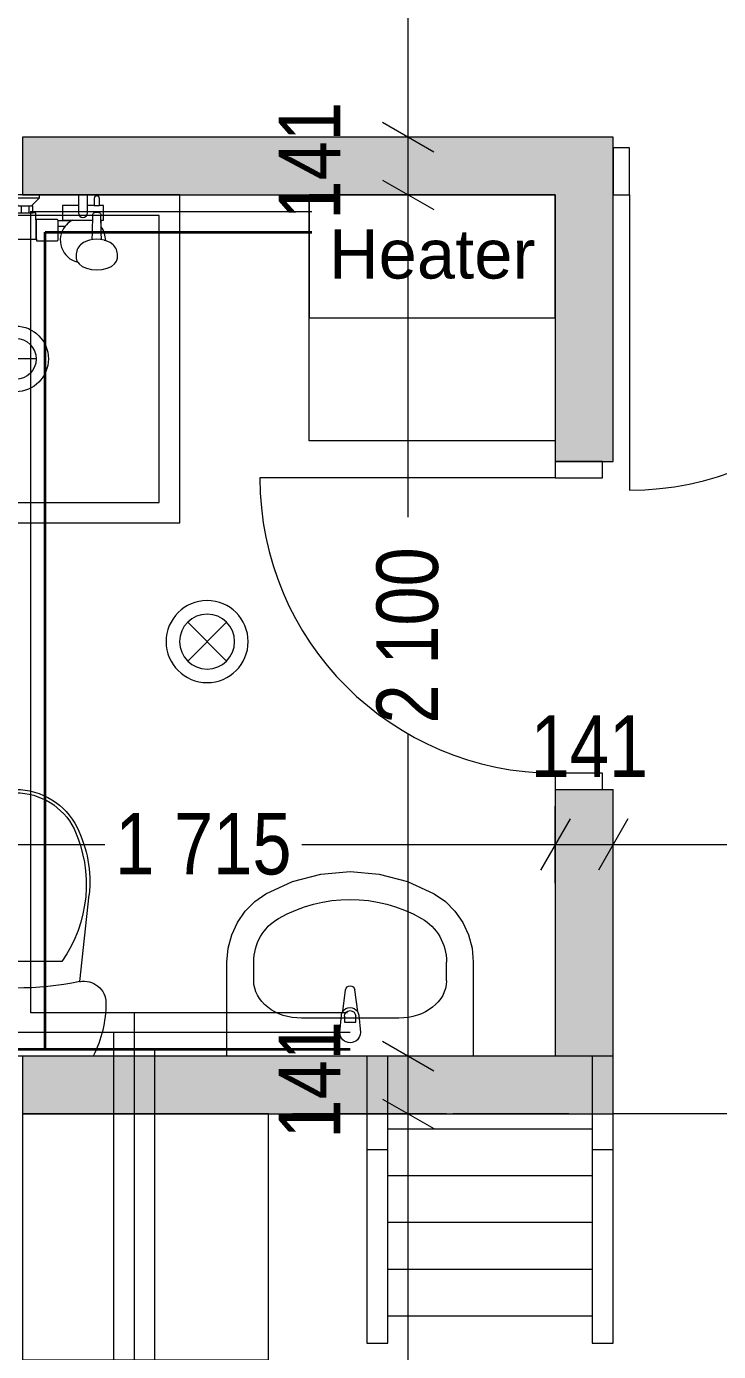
# Model space of a CAD drawing. Header units: millimetres. Extents: x -442635 to -376640, y 37807 to 67667.
# Drawn here: x -388551 to -386865, y 60332 to 63563 of the extents above; entities that cross this region are included whole.
import ezdxf
from ezdxf.enums import TextEntityAlignment as Align

# ---------------------------------------------------------------- set-up
doc = ezdxf.new("R2010")
doc.units = ezdxf.units.MM
doc.header["$MEASUREMENT"] = 0
doc.linetypes.add('Hidden Line', pattern=[391.222223, 282.222223, -109])
for name, color, linetype in [('1.VÄLISSEINAD', 7, 'Continuous'), ('ARCHICAD Doors', 7, 'Continuous'), ('Dimensioning - General', 7, 'Continuous'), ('Interior - Furniture', 7, 'Continuous')]:
    doc.layers.add(name, color=color, linetype=linetype)
for name, color, linetype, lineweight in [('1.VÄLISSEINAD_Pen_No__19', 255, 'Continuous', 0), ('2D Drafting - General_Pen_No__1', 7, 'Continuous', 13), ('2D Drafting - General_Pen_No__6', 5, 'Continuous', 35), ('ARCHICAD Doors_Pen_No__19', 255, 'Continuous', 0), ('Dimensioning - General_Pen_No__1', 7, 'Continuous', 13), ('Interior - Furniture _Pen_No__101', 252, 'Continuous', 13), ('Interior - Furniture _Pen_No__2', 8, 'Continuous', 15)]:
    doc.layers.add(name, color=color, linetype=linetype, lineweight=lineweight)
for name, color, linetype, lineweight, true_color in [('1.VÄLISSEINAD_Pen_No__61', 7, 'Continuous', 20, 0x6a6a6a), ('2D Drafting - General_Pen_No__4', 7, 'Continuous', 20, 0x029e21), ('2D Drafting - General_Pen_No__66', 7, 'Continuous', 20, 0x5555ff), ('2D Drafting - General_Pen_No__68', 7, 'Continuous', 20, 0xfd4435), ('ARCHICAD Doors_Pen_No__23', 7, 'Continuous', 20, 0xff6600), ('ARCHICAD Doors_Pen_No__3', 7, 'Continuous', 18, 0xff6600), ('Interior - Furniture _Pen_No__81', 7, 'Continuous', 20, 0x6a6a6a), ('Interior - Furniture _Pen_No__86', 7, 'Continuous', 20, 0x5555ff)]:
    doc.layers.add(name, color=color, linetype=linetype, lineweight=lineweight, true_color=true_color)
doc.styles.add('GENERATED_STYLE_1', font='techl___.ttf')
doc.styles.add('GENERATED_STYLE_2', font='arial.ttf')
doc.dimstyles.new('GENERATED_STYLE__1', dxfattribs={"dimtxt": 150, "dimasz": 95, "dimexe": 0.18, "dimexo": 0.0625, "dimgap": 0.09, "dimtad": 0, "dimdec": 0, "dimzin": 0, "dimdsep": 46, "dimtxsty": 'GENERATED_STYLE_1', "dimblk": 'ARROWHEAD_2', "dimblk1": 'ARROWHEAD_2', "dimblk2": 'ARROWHEAD_2', "dimcen": 0.09, "dimse1": 1, "dimse2": 1, "dimclrd": 7, "dimclre": 7, "dimclrt": 7, "dimadec": 0, "dimazin": 0, "dimtfac": 1, "dimtdec": 4, "dimtmove": 0, "dimatfit": 3, "dimfxl": 1, "dimtolj": 1, "dimtzin": 0, "dimarcsym": 0})
doc.dimstyles.new('GENERATED_STYLE__2', dxfattribs={"dimtxt": 150, "dimasz": 95, "dimexe": 0.18, "dimexo": 0.0625, "dimgap": 0.09, "dimtad": 0, "dimtih": 1, "dimtoh": 1, "dimdec": 0, "dimzin": 0, "dimdsep": 46, "dimtxsty": 'GENERATED_STYLE_1', "dimblk": 'ARROWHEAD_2', "dimblk1": 'ARROWHEAD_2', "dimblk2": 'ARROWHEAD_2', "dimcen": 0.09, "dimse1": 1, "dimse2": 1, "dimclrd": 7, "dimclre": 7, "dimclrt": 7, "dimadec": 0, "dimazin": 0, "dimtfac": 1, "dimtdec": 4, "dimtmove": 0, "dimatfit": 3, "dimfxl": 1, "dimtolj": 1, "dimtzin": 0, "dimarcsym": 0})

# ---------------------------------------------------------------- blocks, each defined once
blk = doc.blocks.new('Ship Ladder 21')
at = {"layer": 'Interior - Furniture _Pen_No__81', "color": 251, "linetype": 'Continuous', "lineweight": 20, "true_color": 0x6a6a6a}
for p, q in [((471.4, 300), (0, 300)), ((0, 300), (0, 249.2)), ((471.4, 249.2), (471.4, 300)), ((700, 300), (471.4, 300)), ((700, 249.2), (700, 300)), ((0, 249.2), (471.4, 249.2)), ((66.7, 249.2), (66.7, -249.2)), ((180.6, 249.2), (180.6, -249.2)), ((294.5, 249.2), (294.5, -249.2)), ((408.3, 249.2), (408.3, -249.2)), ((471.4, 249.2), (700, 249.2)), ((522.2, 249.2), (522.2, -249.2)), ((700, -249.2), (700, 249.2)), ((0, -249.2), (0, -300)), ((471.4, -249.2), (0, -249.2)), ((471.4, -300), (471.4, -249.2)), ((700, -249.2), (471.4, -249.2)), ((700, -300), (700, -249.2)), ((0, -300), (471.4, -300)), ((471.4, -300), (700, -300))]:
    blk.add_line(p, q, dxfattribs=at)
blk = doc.blocks.new('Shower Tray 21')
at = {"layer": 'Interior - Furniture _Pen_No__101', "color": 252, "linetype": 'Continuous', "lineweight": 13}
for p, q in [((800, 800), (0, 800)), ((0, 800), (0, 0)), ((800, 0), (800, 800)), ((750, 750), (50, 750)), ((50, 750), (50, 50)), ((750, 50), (750, 750)), ((400, 350), (400, 450)), ((450, 400), (350, 400)), ((50, 50), (750, 50)), ((0, 0), (800, 0))]:
    blk.add_line(p, q, dxfattribs=at)
for radius in [80, 50]:
    blk.add_circle((400, 400), radius, dxfattribs=at)
blk = doc.blocks.new('Refrigerator 21')
at = {"layer": 'Interior - Furniture _Pen_No__101', "color": 252, "linetype": 'Continuous', "lineweight": 13}
for p, q in [((600, 600), (0, 600)), ((0, 600), (0, 0)), ((600, 0), (600, 600)), ((0, 0), (600, 0))]:
    blk.add_line(p, q, dxfattribs=at)
blk = doc.blocks.new('Push Button with Indicator Lamp 21')
at = {"layer": 'Interior - Furniture _Pen_No__2', "color": 8, "linetype": 'Continuous', "lineweight": 15}
for p, q in [((-47.4, -47.4), (47.4, 47.4)), ((47.4, -47.4), (-47.4, 47.4))]:
    blk.add_line(p, q, dxfattribs=at)
for radius in [100, 67]:
    blk.add_circle((0, 0), radius, dxfattribs=at)
blk = doc.blocks.new('Washer 21')
at = {"layer": 'Interior - Furniture _Pen_No__101', "color": 252, "linetype": 'Continuous', "lineweight": 13}
for p, q in [((-300, 0), (-300, -300)), ((300, 0), (-300, 0)), ((300, -300), (300, 0)), ((-300, -300), (300, -300))]:
    blk.add_line(p, q, dxfattribs=at)
at = {"layer": 'Interior - Furniture _Pen_No__86', "color": 173, "lineweight": 20, "true_color": 0x5555ff, "style": 'GENERATED_STYLE_2'}
blk.add_attdef('stDisplayText', text='', height=120, rotation=180, dxfattribs=at).set_placement((0, -144.1), align=Align.MIDDLE_CENTER)
blk = doc.blocks.new('Door 21')
at = {"layer": 'ARCHICAD Doors_Pen_No__19', "color": 255, "linetype": 'Continuous', "lineweight": 0}
for p, q in [((-400, 0), (-400, -115)), ((-400, 0), (-400, -115)), ((400, 0), (400, -115)), ((400, 0), (400, -115)), ((-400, -115), (-400, -141)), ((400, -115), (400, -141))]:
    blk.add_line(p, q, dxfattribs=at)
at = {"layer": 'ARCHICAD Doors_Pen_No__23', "color": 30, "linetype": 'Continuous', "lineweight": 20, "true_color": 0xff6600}
for p, q in [((-360, 0), (-400, 0)), ((-400, 0), (-400, -115)), ((-360, -115), (-360, 0)), ((400, 0), (360, 0)), ((360, 0), (360, -115)), ((400, -115), (400, 0)), ((-400, -115), (-360, -115)), ((360, -115), (400, -115))]:
    blk.add_line(p, q, dxfattribs=at)
at = {"layer": 'ARCHICAD Doors_Pen_No__3', "color": 30, "linetype": 'Continuous', "lineweight": 18, "true_color": 0xff6600}
blk.add_line((360, 0), (360, 720), dxfattribs=at)
blk.add_arc((360, 0), 720, 90, 180, dxfattribs=at)
blk = doc.blocks.new('Wall_49', base_point=(-385337.2, 63152.4))
at = {"layer": '1.VÄLISSEINAD_Pen_No__61', "linetype": 'Continuous', "lineweight": 20, "true_color": 0x6a6a6a}
for points in [[(-388561.2, 63293.4), (-388561.2, 63152.4), (-387121.7, 63152.4), (-387121.7, 63293.4)], [(-386321.7, 63293.4), (-386321.7, 63152.4), (-385482.2, 63152.4), (-385482.2, 63293.4)]]:
    blk.add_hatch(color=251, dxfattribs=at).paths.add_polyline_path(points)
at = {"layer": '1.VÄLISSEINAD_Pen_No__19', "color": 255, "linetype": 'Continuous', "lineweight": 0}
for p, q in [((-387121.7, 63267.4), (-387121.7, 63293.4)), ((-387121.7, 63152.4), (-387121.7, 63267.4)), ((-386321.7, 63267.4), (-386321.7, 63293.4)), ((-386321.7, 63152.4), (-386321.7, 63267.4))]:
    blk.add_line(p, q, dxfattribs=at)
at = {"layer": '1.VÄLISSEINAD_Pen_No__19', "color": 255, "linetype": 'Continuous', "lineweight": 0, "flags": 128}
for points in [[(-387121.7, 63293.4), (-388561.2, 63293.4)], [(-388561.2, 63293.4), (-388561.2, 63152.4)], [(-385482.2, 63293.4), (-386321.7, 63293.4)], [(-388561.2, 63152.4), (-387262.7, 63152.4)], [(-386321.7, 63152.4), (-385482.2, 63152.4)]]:
    blk.add_lwpolyline(points, dxfattribs=at)
at = {"layer": 'ARCHICAD Doors', "color": 21, "linetype": 'Continuous', "lineweight": 18, "true_color": 0xff9955, "zscale": 1000, "rotation": 180}
blk.add_blockref('Door 21', (-386721.7, 63152.4), dxfattribs=at)
blk = doc.blocks.new('Wall_50', base_point=(-387121.7, 60911.4))
at = {"layer": '1.VÄLISSEINAD_Pen_No__61', "linetype": 'Continuous', "lineweight": 20, "true_color": 0x6a6a6a}
blk.add_hatch(color=251, dxfattribs=at).paths.add_polyline_path([(-387262.7, 61052.4), (-388561.2, 61052.4), (-388561.2, 60911.4), (-387121.7, 60911.4)])
at = {"layer": '1.VÄLISSEINAD_Pen_No__19', "color": 255, "linetype": 'Continuous', "lineweight": 0, "flags": 128}
for points in [[(-387262.7, 61052.4), (-388561.2, 61052.4)], [(-388561.2, 61052.4), (-388561.2, 60911.4)], [(-388561.2, 60911.4), (-387121.7, 60911.4)]]:
    blk.add_lwpolyline(points, dxfattribs=at)
blk = doc.blocks.new('Wall_51', base_point=(-387121.7, 63152.4))
at = {"layer": '1.VÄLISSEINAD_Pen_No__61', "linetype": 'Continuous', "lineweight": 20, "true_color": 0x6a6a6a}
for points in [[(-387262.7, 63152.4), (-387262.7, 62502.4), (-387121.7, 62502.4), (-387121.7, 63152.4)], [(-387262.7, 61052.4), (-387121.7, 60911.4), (-387121.7, 61702.4), (-387262.7, 61702.4)]]:
    blk.add_hatch(color=251, dxfattribs=at).paths.add_polyline_path(points)
at = {"layer": '1.VÄLISSEINAD_Pen_No__19', "color": 255, "linetype": 'Continuous', "lineweight": 0}
for p, q in [((-387262.7, 62502.4), (-387147.7, 62502.4)), ((-387147.7, 62502.4), (-387121.7, 62502.4)), ((-387262.7, 61702.4), (-387147.7, 61702.4)), ((-387147.7, 61702.4), (-387121.7, 61702.4))]:
    blk.add_line(p, q, dxfattribs=at)
at = {"layer": '1.VÄLISSEINAD_Pen_No__19', "color": 255, "linetype": 'Continuous', "lineweight": 0, "flags": 128}
for points in [[(-387262.7, 63152.4), (-387262.7, 62502.4)], [(-387121.7, 62502.4), (-387121.7, 63152.4)], [(-387262.7, 61702.4), (-387262.7, 61052.4)], [(-387121.7, 60911.4), (-387121.7, 61702.4)]]:
    blk.add_lwpolyline(points, dxfattribs=at)
at = {"layer": 'ARCHICAD Doors', "color": 21, "linetype": 'Continuous', "lineweight": 18, "true_color": 0xff9955, "zscale": 1000, "rotation": 90}
blk.add_blockref('Door 21', (-387262.7, 62102.4), dxfattribs=at)
blk = doc.blocks.new('WC LT 15')
at = {"layer": 'Interior - Furniture _Pen_No__101', "color": 252, "linetype": 'Continuous', "lineweight": 13}
for p, q in [((408.9, 650), (31.1, 650)), ((63.7, 468.6), (41, 257)), ((376.3, 468.6), (399, 257)), ((332.5, 419.3), (107.5, 419.3))]:
    blk.add_line(p, q, dxfattribs=at)
for centre, major_axis, start_param, end_param in [((287.3, 520.5), (287.3, 0), 2.672126, 3.141601), ((152.7, 520.5), (287.3, 0), 6.283177, 6.752652), ((53.1, 520.5), (53.1, 0), 3.141628, 4.912784), ((386.9, 520.5), (53.1, 0), 4.511994, 6.28315), ((220, -297.8), (785, 0), 1.370375, 1.771221), ((375.9, 231.7), (327.9, 0), 2.52997, 3.570063), ((64.1, 231.7), (327.9, 0), 5.854715, 6.894808), ((339.1, 225.1), (299.9, 0), 3.034838, 3.601943), ((100.9, 225.1), (299.9, 0), 5.822835, 6.38994), ((220, 166.3), (166.9, 0), 3.601916, 5.822859), ((220, 166.3), (158.9, 0), 3.60199, 5.822808)]:
    blk.add_ellipse(centre, major_axis=major_axis, ratio=0.9963, start_param=start_param, end_param=end_param, dxfattribs=at)
blk = doc.blocks.new('Basin 21')
at = {"layer": 'Interior - Furniture _Pen_No__101', "color": 252, "linetype": 'Continuous', "lineweight": 13}
for p, q in [((-300, 0), (-300, -229.1)), ((300, 0), (-300, 0)), ((300, -229.1), (300, 0)), ((-25, -57.3), (-21, -99.3)), ((21, -99.3), (25, -57.3)), ((118.8, -92.3), (-118.8, -92.3)), ((-13.6, -97.1), (-13.6, -82.2)), ((-13.6, -82.2), (13.6, -82.2)), ((13.6, -82.2), (13.6, -97.1)), ((-17.7, -108.8), (-11.1, -161.7)), ((11.1, -161.7), (17.7, -108.8)), ((-234.8, -183.3), (-234.8, -229.1)), ((234.8, -183.3), (234.8, -229.1)), ((-300, -229.1), (-297.1, -262.8)), ((297.1, -262.8), (300, -229.1)), ((-297.1, -262.8), (-288.5, -295.5)), ((288.5, -295.5), (297.1, -262.8)), ((-288.5, -295.5), (-274.5, -326)), ((274.5, -326), (288.5, -295.5)), ((-274.5, -326), (-255.5, -353.4)), ((-255.5, -353.4), (-232.2, -376.9)), ((232.2, -376.9), (255.5, -353.4)), ((255.5, -353.4), (274.5, -326)), ((-232.2, -376.9), (-205.2, -395.6)), ((205.2, -395.6), (232.2, -376.9)), ((-205.2, -395.6), (-140, -425.5)), ((140, -425.5), (205.2, -395.6)), ((-140, -425.5), (-71, -443.8)), ((-71, -443.8), (0, -450)), ((0, -450), (71, -443.8)), ((71, -443.8), (140, -425.5))]:
    blk.add_line(p, q, dxfattribs=at)
for centre, radius, start, end in [((0, -57.3), 25, 0, 180), ((0, -97.4), 21.1, 185.1696, 212.771), ((0, -97.4), 21.1, 212.771, 327.229), ((0, -97.1), 13.6, 180, 0), ((0, -97.4), 21.1, 327.229, 354.8304), ((0, -160.3), 11.2, 187.1389, 352.8611)]:
    blk.add_arc(centre, radius, start, end, dxfattribs=at)
for centre, major_axis, ratio, start_param, end_param in [((-118.7, -183.3), (116.1, 0), 0.783646, 1.570796, 3.141593), ((118.7, -183.3), (116.1, 0), 0.783646, 0, 1.570796), ((-118.9, -229.1), (0, 121.2), 0.956522, 1.570796, 2.644618), ((118.9, -229.1), (0, 121.2), 0.956522, 3.638567, 4.712389), ((0, 0), (0, 381.8), 0.956522, 2.644618, 3.638567)]:
    blk.add_ellipse(centre, major_axis=major_axis, ratio=ratio, start_param=start_param, end_param=end_param, dxfattribs=at)
blk = doc.blocks.new('Shower Kit 21')
at = {"layer": 'Interior - Furniture _Pen_No__101', "color": 252, "linetype": 'Continuous', "lineweight": 13}
for p, q in [((-40, 0), (-110, 0)), ((-110, 0), (-110, -7)), ((-40, -7), (-40, 0)), ((110, 0), (40, 0)), ((40, 0), (40, -7)), ((110, -7), (110, 0)), ((-110, -7), (-91, -27)), ((-110, -7), (-40, -7)), ((-91, -27), (-94, -27)), ((-94, -27), (-94, -44)), ((-91, -27), (-59, -27)), ((-84.5, -27), (-84.5, -44)), ((-65.5, -27), (-65.5, -44)), ((-59, -27), (-40, -7)), ((-56, -27), (-59, -27)), ((-56, -44), (-56, -27)), ((40, -7), (59, -27)), ((40, -7), (110, -7)), ((59, -27), (56, -27)), ((56, -27), (56, -44)), ((59, -27), (91, -27)), ((65.5, -27), (65.5, -44)), ((84.5, -27), (84.5, -44)), ((91, -27), (110, -7)), ((94, -27), (91, -27)), ((94, -44), (94, -27)), ((205, -26), (166, -26)), ((166, -26), (166, -62)), ((227, 0), (205, 0)), ((205, 0), (205, -26)), ((205, -26), (205, -44)), ((227, -26), (227, 0)), ((243.5, -26), (227, -26)), ((227, -44), (227, -26)), ((227, -44), (227, -26)), ((243.5, -9), (243.5, -26)), ((243.5, -26), (256.5, -26)), ((256.5, -26), (256.5, -9)), ((266, -26), (256.5, -26)), ((266, -62), (266, -26)), ((-156, -63.1), (-156, -108.9)), ((-103, -60.1), (-153, -60.1)), ((-103, -61), (-103, -60.1)), ((-101, -61), (-103, -61)), ((-103, -61), (-103, -107)), ((-94, -44), (-101, -44)), ((-101, -44), (-101, -61)), ((-101, -107), (-101, -61)), ((-94, -44), (-56, -44)), ((56, -44), (-56, -44)), ((56, -44), (94, -44)), ((101, -44), (94, -44)), ((101, -61), (101, -44)), ((103, -61), (101, -61)), ((101, -61), (101, -107.2)), ((153, -60.1), (103, -60.1)), ((103, -60.1), (103, -61)), ((103, -107), (103, -61)), ((156, -63.5), (156, -63.1)), ((187.3, -63.5), (156, -63.5)), ((156, -76.5), (156, -63.5)), ((166, -62), (190, -62)), ((190, -62), (239.8, -62)), ((239.5, -91.1), (240, -48.8)), ((240, -48.8), (240.2, -47.2)), ((240.2, -47.2), (240.9, -45.7)), ((240.9, -45.7), (242.1, -44.3)), ((242.1, -44.3), (243.5, -43.3)), ((243.5, -43.3), (245, -42.8)), ((247.4, -41.6), (245, -42.8)), ((245, -42.8), (245.2, -42.7)), ((245, -42.8), (245, -42.8)), ((245.2, -42.7), (247, -42.5)), ((247, -42.5), (253, -42.5)), ((250, -41.2), (247.4, -41.6)), ((252.6, -41.6), (250, -41.2)), ((255, -42.8), (252.6, -41.6)), ((253, -42.5), (254.8, -42.7)), ((254.8, -42.7), (255, -42.8)), ((255, -42.8), (255, -42.8)), ((255, -42.8), (256.5, -43.3)), ((256.5, -43.3), (257.9, -44.3)), ((257.9, -44.3), (259.1, -45.7)), ((259.1, -45.7), (259.8, -47.2)), ((259.8, -47.2), (260, -48.8)), ((260.5, -91.1), (260, -48.8)), ((260.3, -77.9), (260.2, -62)), ((260.2, -62), (266, -62)), ((156, -108.9), (156, -76.5)), ((156, -76.5), (172.7, -76.5)), ((239, -109.3), (239.5, -91.1)), ((261, -109.3), (260.5, -91.1)), ((-153, -111.9), (-103, -111.9)), ((-103, -111.9), (-103, -107)), ((-103, -107), (-101, -107)), ((-101, -107), (-101, -107.2)), ((-101, -107.2), (-101, -107.8)), ((-101, -107.8), (-101, -108)), ((-101, -108), (101, -108)), ((101, -107.2), (101, -107)), ((101, -107), (103, -107)), ((101, -107.8), (101, -107.2)), ((101, -108), (101, -107.8)), ((103, -107), (103, -111.9)), ((103, -111.9), (153, -111.9)), ((208.4, -123.6), (203.6, -130.3)), ((210.5, -121.8), (208.4, -123.6)), ((217.8, -116.4), (210.5, -121.8)), ((227.2, -112.2), (217.8, -116.4)), ((232.4, -110.8), (227.2, -112.2)), ((240.9, -108.8), (232.4, -110.8)), ((250, -108.1), (240.9, -108.8)), ((259.1, -108.8), (250, -108.1)), ((267.6, -110.8), (259.1, -108.8)), ((267.6, -110.8), (271, -111.7)), ((272.8, -112.2), (271, -111.7)), ((282.2, -116.4), (272.8, -112.2)), ((289.5, -121.8), (282.2, -116.4)), ((291.6, -123.6), (289.5, -121.8)), ((296.4, -130.3), (291.6, -123.6)), ((200.5, -140.4), (200, -143.6)), ((200, -143.6), (200, -154.2)), ((200, -154.2), (201.7, -161.6)), ((202.2, -133), (200.5, -140.4)), ((203.6, -130.3), (202.2, -133)), ((297.8, -133), (296.4, -130.3)), ((299.5, -140.4), (297.8, -133)), ((298.3, -161.6), (300, -154.2)), ((300, -143.6), (299.5, -140.4)), ((300, -154.2), (300, -143.6)), ((201.7, -161.6), (203.4, -164)), ((203.4, -164), (206.7, -168.5)), ((206.7, -168.5), (214.6, -174.5)), ((214.6, -174.5), (225, -179)), ((225, -179), (237.1, -181.9)), ((237.1, -181.9), (250, -182.9)), ((250, -182.9), (262.9, -181.9)), ((262.9, -181.9), (275, -179)), ((275, -179), (285.4, -174.5)), ((285.4, -174.5), (293.3, -168.5)), ((293.3, -168.5), (298.3, -161.6))]:
    blk.add_line(p, q, dxfattribs=at)
blk.add_circle((0, -70), 12, dxfattribs=at)
for centre, radius, start, end in [((250, -9), 6.5, 0, 180), ((-153, -63.1), 3, 90, 180), ((153, -63.1), 3, 0, 90), ((216, -110.5), 55, 121.3994, 141.8869), ((216, -110.5), 55, 118.2578, 121.3994), ((216, -44), 11, 180, 0), ((216, -110.5), 55, 141.8869, 256.7735), ((216.2, -110.3), 54.8, 358.5584, 36.3009), ((-153, -108.9), 3, 180, 270), ((153, -108.9), 3, 270, 0)]:
    blk.add_arc(centre, radius, start, end, dxfattribs=at)
blk = doc.blocks.new('*D265')
at = {"layer": 'Dimensioning - General_Pen_No__1', "color": 7, "linetype": 'Continuous', "lineweight": 13, "transparency": 16777216}
for p, q in [((-387683.9, 60947.5), (-387558.9, 60875.3)), ((-387527.6, 60911.4), (-387715.1, 60911.4)), ((-387621.4, 59019.6), (-387621.4, 60911.4)), ((-387621.4, 56525.4), (-387621.4, 58417.2)), ((-387683.9, 56561.5), (-387558.9, 56489.3)), ((-387527.6, 56525.4), (-387715.1, 56525.4))]:
    blk.add_line(p, q, dxfattribs=at)
at = {"layer": 'Dimensioning - General_Pen_No__1', "color": 7, "lineweight": 13, "transparency": 16777216, "char_height": 150, "attachment_point": 7, "rotation": 90, "style": 'GENERATED_STYLE_1'}
for s, insert in [('\\A1;{\\pql;\\fTechnicLite|b0|i0|c2|p2;141}', (-387786.4, 60851)), ('\\A1;{\\pql;\\fTechnicLite|b0|i0|c2|p2;4\xa0386}', (-387546.4, 58442))]:
    blk.add_mtext(s, dxfattribs=dict(at, insert=insert))
blk = doc.blocks.new('ARROWHEAD_2')
at = {"color": 0, "linetype": 'Continuous', "lineweight": 0}
for p, q in [((-0.378, -0.655), (0.378, 0.655)), ((0, 0), (-1, 0))]:
    blk.add_line(p, q, dxfattribs=at)
blk = doc.blocks.new('*D266')
at = {"layer": 'Dimensioning - General_Pen_No__1', "color": 7, "linetype": 'Continuous', "lineweight": 13, "transparency": 16777216}
for p, q in [((-387683.9, 61088.5), (-387558.9, 61016.3)), ((-387527.6, 61052.4), (-387715.1, 61052.4)), ((-387621.4, 60911.4), (-387621.4, 61052.4)), ((-387683.9, 60947.5), (-387558.9, 60875.3)), ((-387527.6, 60911.4), (-387715.1, 60911.4))]:
    blk.add_line(p, q, dxfattribs=at)
blk = doc.blocks.new('*D267')
at = {"layer": 'Dimensioning - General_Pen_No__1', "color": 7, "linetype": 'Continuous', "lineweight": 13, "transparency": 16777216}
for p, q in [((-387683.9, 63188.5), (-387558.9, 63116.3)), ((-387527.6, 63152.4), (-387715.1, 63152.4)), ((-387621.4, 62366.6), (-387621.4, 63152.4)), ((-387621.4, 61052.4), (-387621.4, 61838.3)), ((-387683.9, 61088.5), (-387558.9, 61016.3)), ((-387527.6, 61052.4), (-387715.1, 61052.4))]:
    blk.add_line(p, q, dxfattribs=at)
at = {"layer": 'Dimensioning - General_Pen_No__1', "color": 7, "lineweight": 13, "transparency": 16777216, "char_height": 150, "attachment_point": 7, "rotation": 90, "style": 'GENERATED_STYLE_1'}
for s, insert in [('\\A1;{\\pql;\\fTechnicLite|b0|i0|c2|p2;141}', (-387786.4, 63092)), ('\\A1;{\\pql;\\fTechnicLite|b0|i0|c2|p2;2\xa0100}', (-387546.4, 61863.1))]:
    blk.add_mtext(s, dxfattribs=dict(at, insert=insert))
blk = doc.blocks.new('*D268')
at = {"layer": 'Dimensioning - General_Pen_No__1', "color": 7, "linetype": 'Continuous', "lineweight": 13, "transparency": 16777216}
for p, q in [((-387683.9, 63329.5), (-387558.9, 63257.3)), ((-387527.6, 63293.4), (-387715.1, 63293.4)), ((-387621.4, 63152.4), (-387621.4, 63293.4)), ((-387683.9, 63188.5), (-387558.9, 63116.3)), ((-387527.6, 63152.4), (-387715.1, 63152.4))]:
    blk.add_line(p, q, dxfattribs=at)
blk = doc.blocks.new('*D269')
at = {"layer": 'Dimensioning - General_Pen_No__1', "color": 7, "linetype": 'Continuous', "lineweight": 13, "transparency": 16777216}
for p, q in [((-387683.9, 66129.5), (-387558.9, 66057.3)), ((-387527.6, 66093.4), (-387715.1, 66093.4)), ((-387621.4, 64982.3), (-387621.4, 66093.4)), ((-387621.4, 63293.4), (-387621.4, 64404.5)), ((-387683.9, 63329.5), (-387558.9, 63257.3)), ((-387527.6, 63293.4), (-387715.1, 63293.4))]:
    blk.add_line(p, q, dxfattribs=at)
at = {"layer": 'Dimensioning - General_Pen_No__1', "color": 7, "lineweight": 13, "transparency": 16777216, "char_height": 150, "attachment_point": 7, "rotation": 90, "style": 'GENERATED_STYLE_1'}
for s, insert in [('\\A1;{\\pql;\\fTechnicLite|b0|i0|c2|p2;294}', (-387786.4, 66051.3)), ('\\A1;{\\pql;\\fTechnicLite|b0|i0|c2|p2;2\xa0800}', (-387546.4, 64429.4))]:
    blk.add_mtext(s, dxfattribs=dict(at, insert=insert))
blk = doc.blocks.new('*D272')
at = {"layer": 'Dimensioning - General_Pen_No__1', "color": 7, "linetype": 'Continuous', "lineweight": 13, "transparency": 16777216}
for p, q in [((-388977.7, 61474.3), (-388977.7, 61661.8)), ((-387262.7, 61474.3), (-387262.7, 61661.8)), ((-388941.6, 61630.6), (-389013.7, 61505.6)), ((-387226.6, 61630.6), (-387298.7, 61505.6)), ((-388977.7, 61568.1), (-388360.3, 61568.1)), ((-387880, 61568.1), (-387262.7, 61568.1))]:
    blk.add_line(p, q, dxfattribs=at)
at = {"layer": 'Dimensioning - General_Pen_No__1', "color": 7, "lineweight": 13, "transparency": 16777216, "char_height": 150, "attachment_point": 7, "style": 'GENERATED_STYLE_1'}
for s, insert in [('\\A1;{\\pql;\\fTechnicLite|b0|i0|c2|p2;141}', (-387323.1, 61733.1)), ('\\A1;{\\pql;\\fTechnicLite|b0|i0|c2|p2;1\xa0715}', (-388335.4, 61493.1))]:
    blk.add_mtext(s, dxfattribs=dict(at, insert=insert))
blk = doc.blocks.new('*D273')
at = {"layer": 'Dimensioning - General_Pen_No__1', "color": 7, "linetype": 'Continuous', "lineweight": 13, "transparency": 16777216}
for p, q in [((-387262.7, 61474.3), (-387262.7, 61661.8)), ((-387121.7, 61474.3), (-387121.7, 61661.8)), ((-387226.6, 61630.6), (-387298.7, 61505.6)), ((-387085.6, 61630.6), (-387157.7, 61505.6)), ((-387262.7, 61568.1), (-387121.7, 61568.1))]:
    blk.add_line(p, q, dxfattribs=at)
blk = doc.blocks.new('*D274')
at = {"layer": 'Dimensioning - General_Pen_No__1', "color": 7, "linetype": 'Continuous', "lineweight": 13, "transparency": 16777216}
for p, q in [((-387121.7, 61474.3), (-387121.7, 61661.8)), ((-385482.2, 61474.3), (-385482.2, 61661.8)), ((-387085.6, 61630.6), (-387157.7, 61505.6)), ((-385446.1, 61630.6), (-385518.2, 61505.6)), ((-387121.7, 61568.1), (-386576.2, 61568.1)), ((-386027.6, 61568.1), (-385482.2, 61568.1))]:
    blk.add_line(p, q, dxfattribs=at)
at = {"layer": 'Dimensioning - General_Pen_No__1', "color": 7, "lineweight": 13, "transparency": 16777216, "char_height": 150, "attachment_point": 7, "style": 'GENERATED_STYLE_1'}
for s, insert in [('\\A1;{\\pql;\\fTechnicLite|b0|i0|c2|p2;145}', (-385568.9, 61733.1)), ('\\A1;{\\pql;\\fTechnicLite|b0|i0|c2|p2;1\xa0640}', (-386551.4, 61493.1))]:
    blk.add_mtext(s, dxfattribs=dict(at, insert=insert))

msp = doc.modelspace()

# ---------------------------------------------------------------- linework, layer by layer
at = {"layer": '2D Drafting - General_Pen_No__1', "color": 7, "linetype": 'Hidden Line', "lineweight": 13}
msp.add_line((-385665.1, 60911.4), (-388378.3, 60911.4), dxfattribs=at)
at = {"layer": '2D Drafting - General_Pen_No__4', "color": 104, "linetype": 'Continuous', "lineweight": 20, "true_color": 0x029e21}
for p, q in [((-387762.7, 61109.7), (-389575.2, 61109.7)), ((-388338.4, 60011.4), (-388338.4, 61109.7))]:
    msp.add_line(p, q, dxfattribs=at)
at = {"layer": '2D Drafting - General_Pen_No__6', "color": 5, "linetype": 'Continuous', "lineweight": 35}
for p, q in [((-388505.8, 63061.7), (-387855.8, 63061.7)), ((-388505.8, 61068), (-388505.8, 63061.7)), ((-387762.7, 61068), (-389575.2, 61068))]:
    msp.add_line(p, q, dxfattribs=at)
at = {"layer": '2D Drafting - General_Pen_No__66', "color": 173, "linetype": 'Continuous', "lineweight": 20, "true_color": 0x5555ff}
msp.add_line((-388238.4, 60011.4), (-388238.4, 61068), dxfattribs=at)
at = {"layer": '2D Drafting - General_Pen_No__68', "color": 20, "linetype": 'Continuous', "lineweight": 20, "true_color": 0xfd4435}
for p, q in [((-388541.2, 63111.7), (-387855.8, 63111.7)), ((-388541.2, 63111.7), (-388541.2, 61157.4)), ((-387768.7, 61157.4), (-388541.2, 61157.4)), ((-388288.4, 60011.4), (-388288.4, 61157.4))]:
    msp.add_line(p, q, dxfattribs=at)

# ---------------------------------------------------------------- block references
at = {"layer": '1.VÄLISSEINAD', "color": 255, "lineweight": 0}
for name, p in [('Wall_49', (-385337.2, 63152.4)), ('Wall_51', (-387121.7, 63152.4)), ('Wall_50', (-387121.7, 60911.4))]:
    msp.add_blockref(name, p, dxfattribs=at)
at = {"layer": 'Interior - Furniture', "color": 104, "linetype": 'Continuous', "lineweight": 20, "true_color": 0x029e21, "zscale": 1000}
for name, p in [('Shower Tray 21', (-388977.7, 62352.4)), ('Shower Kit 21', (-388629.9, 63152.4))]:
    msp.add_blockref(name, p, dxfattribs=at)
at = {"layer": 'Interior - Furniture', "color": 104, "linetype": 'Continuous', "lineweight": 20, "true_color": 0x029e21, "xscale": -1, "zscale": 1000}
for name, p, rotation in [('Refrigerator 21', (-387862.7, 63152.4), 180), ('Push Button with Indicator Lamp 21', (-388111.1, 62063), 90), ('WC LT 15', (-388797.7, 61702.4), 180), ('Basin 21', (-387762.7, 61052.4), 180)]:
    msp.add_blockref(name, p, dxfattribs=dict(at, rotation=rotation))
at = {"layer": 'Interior - Furniture', "color": 104, "linetype": 'Continuous', "lineweight": 20, "true_color": 0x029e21}
ref = msp.add_blockref('Washer 21', (-387562.7, 63152.4), dxfattribs=dict(at, zscale=1000))
ref.add_attrib('stDisplayText', 'Heater', dxfattribs={"layer": 'Interior - Furniture _Pen_No__86', "color": 173, "lineweight": 20, "true_color": 0x5555ff, "height": 120, "style": 'GENERATED_STYLE_2'}).set_placement((-387562.7, 63008.3), align=Align.MIDDLE_CENTER)
at = {"layer": 'Interior - Furniture', "color": 104, "linetype": 'Continuous', "lineweight": 20, "true_color": 0x029e21, "zscale": 1000}
for name, p, rotation in [('Ship Ladder 21', (-387421.7, 60352.4), 90), ('Refrigerator 21', (-388561.2, 60911.4), 270)]:
    msp.add_blockref(name, p, dxfattribs=dict(at, rotation=rotation))

# ---------------------------------------------------------------- dimensions: what is measured, and where the dimension line sits
at = {"layer": 'Dimensioning - General', "color": 7, "linetype": 'Continuous', "lineweight": 13}
for base, p1, p2, picture, middle in [((-387621.4, 66093.4), (-386949.2, 63293.4), (-387021.7, 66093.4), '*D269', (-387621.4, 64687.1)), ((-387621.4, 63152.4), (-387841.4, 61052.4), (-386949.2, 63152.4), '*D267', (-387621.4, 62120.8)), ((-387621.4, 63293.4), (-386949.2, 63152.4), (-386949.2, 63293.4), '*D268', (-387861.4, 63263.5)), ((-387621.4, 60911.4), (-387021.7, 56525.4), (-387841.4, 60911.4), '*D265', (-387621.4, 58699.7)), ((-387621.4, 61052.4), (-387841.4, 60911.4), (-387841.4, 61052.4), '*D266', (-387861.4, 61022.5))]:
    dim = msp.add_linear_dim(base=base, p1=p1, p2=p2, angle=90, dimstyle='GENERATED_STYLE__1', dxfattribs=at)
    dim.commit()
    dim.dimension.update_dxf_attribs({"geometry": picture, "text_midpoint": middle, "dimtype": 160, "text_rotation": 90})
for base, p1, p2, picture, middle in [((-387262.7, 61568.1), (-388977.7, 62102.4), (-387262.7, 62031.9), '*D272', (-388077.8, 61568.1)), ((-387121.7, 61568.1), (-387262.7, 62031.9), (-387121.7, 62031.9), '*D273', (-387151.5, 61808.1)), ((-385482.158, 61568.0697), (-387121.6602, 62031.9084), (-385482.158, 61162.4084), '*D274', (-386293.7169, 61568.0697))]:
    dim = msp.add_linear_dim(base=base, p1=p1, p2=p2, dimstyle='GENERATED_STYLE__2', dxfattribs=at)
    dim.commit()
    dim.dimension.update_dxf_attribs({"geometry": picture, "text_midpoint": middle, "dimtype": 160})

doc.saveas('drawing.dxf')
